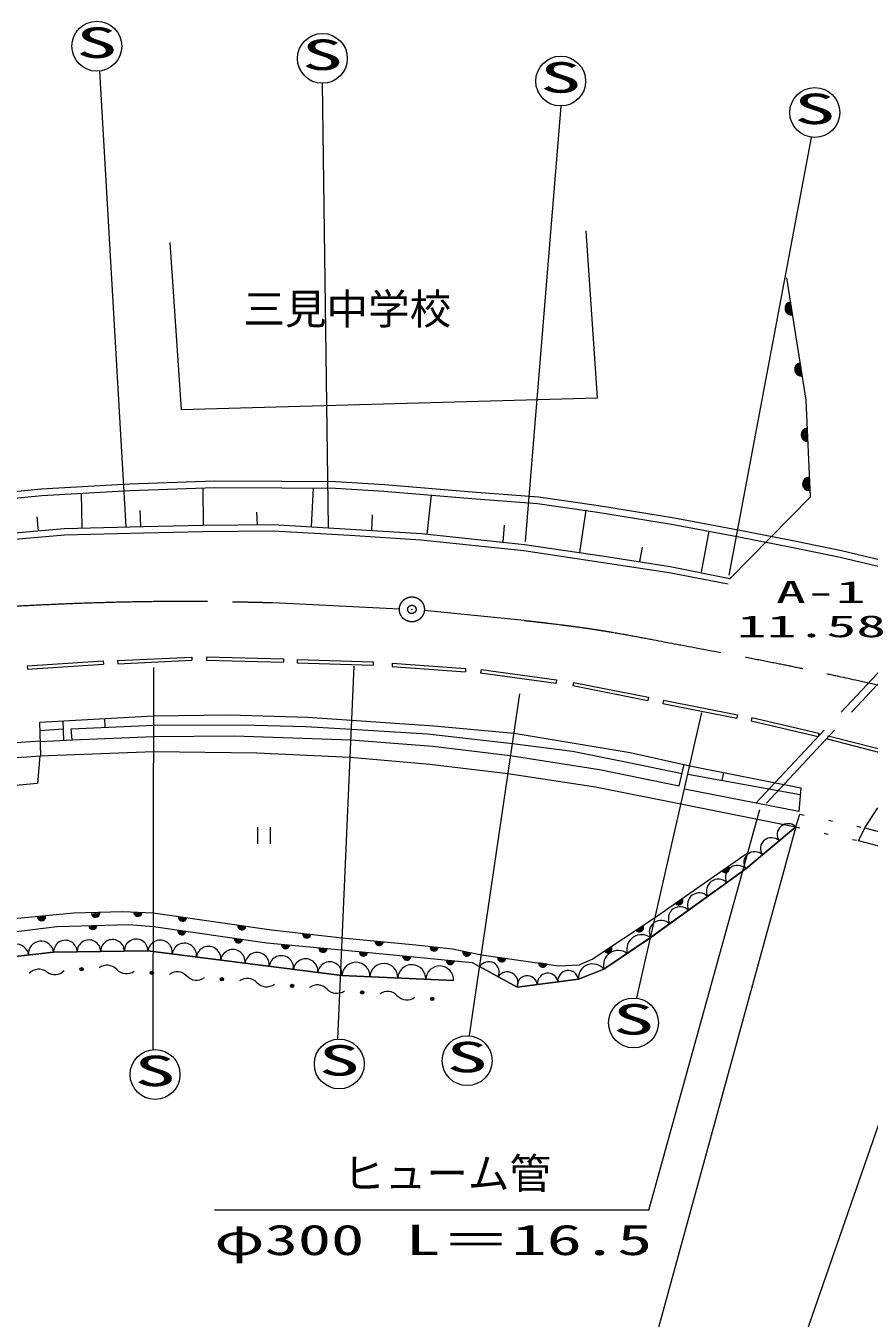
# Model space of a CAD drawing. Units: millimetres, scale not verified. Extents: x 40000 to 680000, y 20000 to 380000.
# Drawn here: x 249894 to 300608, y 263288 to 341031 of the extents above; entities that cross this region are included whole.
import ezdxf
from ezdxf.enums import TextEntityAlignment as Align

# ---------------------------------------------------------------- set-up
doc = ezdxf.new("R2010")
doc.units = ezdxf.units.MM
doc.header["$LTSCALE"] = 1000
doc.header["$PDMODE"] = 32
doc.header["$PDSIZE"] = 500
for name, pattern in [('CHAIN', [18.5, 12, -1.5, 3.5, -1.5]), ('DASHED', [7.5, 6, -1.5]), ('DOTTED', [1.75, 0.25, -1.5])]:
    doc.linetypes.add(name, pattern=pattern)
for name, color, linetype, lineweight in [('M-BGD', 7, 'Continuous', 13), ('M-BMK', 2, 'CHAIN', 13), ('M-BMK-SRVR', 94, 'Continuous', 13), ('M-STR-HTXT', 7, 'Continuous', 13)]:
    doc.layers.add(name, color=color, linetype=linetype, lineweight=lineweight)
doc.layers.add('M-BMK-HTXT', color=7, linetype='Continuous')
doc.styles.add('ＭＳ ゴシック', font='')
doc.styles.get('ＭＳ ゴシック').set_extended_font_data('MS Gothic')

msp = doc.modelspace()

# ---------------------------------------------------------------- linework, layer by layer
at = {"layer": 'M-BGD'}
for p, q in [((284280, 318648), (283592, 328693)), ((258549, 328005), (259237, 317960)), ((296819, 318522), (295653, 325867)), ((259237, 317960), (284280, 318648)), ((297081, 312695), (296819, 318522)), ((250814, 313184), (256123, 313475)), ((256123, 313475), (261231, 313656)), ((261231, 313656), (265294, 313638)), ((265294, 313638), (268536, 313615)), ((268536, 313615), (271457, 313437)), ((271457, 313437), (276743, 313005)), ((245602, 312649), (250814, 313184)), ((245643, 312252), (250846, 312785)), ((250846, 312785), (256141, 313075)), ((253219, 312915), (253270, 310823)), ((256141, 313075), (261237, 313256)), ((260530, 313231), (260558, 310985)), ((261237, 313256), (265291, 313238)), ((265291, 313238), (268522, 313215)), ((267182, 313225), (267044, 310903)), ((268522, 313215), (271428, 313038)), ((271428, 313038), (276711, 312607)), ((274265, 312806), (274018, 310458)), ((276711, 312607), (280672, 312294)), ((276743, 313005), (280716, 312692)), ((280716, 312692), (284327, 312177)), ((292234, 307759), (297081, 312695)), ((256754, 311874), (256797, 310909)), ((263762, 311779), (263811, 311027)), ((280672, 312294), (284267, 311781)), ((283569, 311895), (283190, 309348)), ((284267, 311781), (288721, 311054)), ((284327, 312177), (288790, 311448)), ((250554, 311491), (250627, 310659)), ((256960, 310912), (260532, 310985)), ((260532, 310985), (264768, 311039)), ((264768, 311039), (269408, 310762)), ((270724, 311606), (270675, 310683)), ((278667, 310992), (278571, 309978)), ((288721, 311054), (292664, 310317)), ((288790, 311448), (292739, 310710)), ((248744, 310494), (252198, 310796)), ((252220, 310397), (248783, 310096)), ((252198, 310796), (256960, 310912)), ((256969, 310513), (252220, 310397)), ((260538, 310585), (256969, 310513)), ((264759, 310639), (260538, 310585)), ((269384, 310363), (264759, 310639)), ((273654, 310095), (269384, 310363)), ((269408, 310762), (273688, 310493)), ((273688, 310493), (279889, 309839)), ((290977, 310632), (290497, 308169)), ((279838, 309442), (273654, 310095)), ((284608, 308732), (279838, 309442)), ((279889, 309839), (284668, 309128)), ((286955, 309671), (286794, 308800)), ((288575, 308120), (284608, 308732)), ((284668, 309128), (288635, 308516)), ((292127, 307439), (288575, 308120)), ((288635, 308516), (292224, 307782)), ((249982, 302536), (254550, 302839)), ((249982, 302536), (249995, 302336)), ((249995, 302336), (254564, 302639)), ((254550, 302839), (254564, 302639)), ((255415, 302850), (259873, 303061)), ((255415, 302850), (255424, 302650)), ((255424, 302650), (259882, 302862)), ((259873, 303061), (259882, 302862)), ((260759, 303063), (260754, 302863)), ((260754, 302863), (265380, 302748)), ((260759, 303063), (265385, 302948)), ((265385, 302948), (265380, 302748)), ((266220, 302915), (266213, 302715)), ((266213, 302715), (270780, 302562)), ((266220, 302915), (270787, 302762)), ((270787, 302762), (270780, 302562)), ((271930, 302690), (271915, 302491)), ((271915, 302491), (276325, 302169)), ((271930, 302690), (276339, 302369)), ((276339, 302369), (276325, 302169)), ((277269, 302308), (277242, 302109)), ((277242, 302109), (281788, 301488)), ((277269, 302308), (281815, 301686)), ((281815, 301686), (281788, 301488)), ((282821, 301535), (282783, 301339)), ((282783, 301339), (287298, 300455)), ((282821, 301535), (287337, 300651)), ((287337, 300651), (287298, 300455)), ((288250, 300470), (288210, 300274)), ((288210, 300274), (292655, 299385)), ((288250, 300470), (292694, 299581)), ((250738, 299137), (257556, 299521)), ((254627, 299356), (254650, 298835)), ((257556, 299521), (262116, 299576)), ((262116, 299576), (266184, 299463)), ((266184, 299463), (266826, 299451)), ((266826, 299451), (269475, 299267)), ((292694, 299581), (292655, 299385)), ((293558, 299421), (293513, 299226)), ((293558, 299421), (297579, 298483)), ((250791, 297112), (250738, 299137)), ((250751, 298646), (252141, 298732)), ((252112, 299214), (252150, 298045)), ((252626, 298745), (257591, 298966)), ((252684, 298079), (252626, 298745)), ((257591, 298966), (262881, 298976)), ((262881, 298976), (266723, 298878)), ((266723, 298878), (269474, 298728)), ((269474, 298728), (274054, 298442)), ((269475, 299267), (274424, 298930)), ((274424, 298930), (279258, 298482)), ((293513, 299226), (297533, 298288)), ((250769, 297979), (252701, 298079)), ((252701, 298079), (257563, 298279)), ((257563, 298279), (262436, 298312)), ((262185, 298310), (262185, 298320)), ((262436, 298312), (269437, 298073)), ((269437, 298073), (274369, 297691)), ((274054, 298442), (279155, 297868)), ((279155, 297868), (282764, 297388)), ((279258, 298482), (286236, 297317)), ((297579, 298483), (297533, 298288)), ((298134, 298327), (298084, 298134)), ((298084, 298134), (303003, 296871)), ((298134, 298327), (303052, 297065)), ((250733, 297119), (250589, 295444)), ((250732, 297108), (257588, 297375)), ((257588, 297375), (263788, 297306)), ((263788, 297306), (269400, 297031)), ((269400, 297031), (274184, 296607)), ((274369, 297691), (279026, 297141)), ((279026, 297141), (284389, 296299)), ((282764, 297388), (286054, 296736)), ((286236, 297317), (289820, 296517)), ((274184, 296607), (278889, 296057)), ((284389, 296299), (289191, 295305)), ((286054, 296736), (289362, 296055)), ((289191, 295305), (289484, 296592)), ((289820, 296517), (296502, 295187)), ((250589, 295444), (247672, 295198)), ((278889, 296057), (284152, 295245)), ((289698, 296006), (296465, 294781)), ((291855, 296111), (291755, 295633)), ((284152, 295245), (289293, 294229)), ((296372, 293771), (289496, 295118)), ((296502, 295187), (296372, 293771)), ((289293, 294229), (296195, 292842)), ((300353, 292778), (301136, 293995)), ((296195, 292842), (296447, 293605)), ((263841, 291823), (263841, 292823)), ((264591, 292823), (264591, 291823)), ((293185, 290312), (296195, 292842)), ((296195, 292842), (293185, 290312)), ((299971, 292011), (300353, 292778)), ((300353, 292778), (306044, 291207)), ((305865, 290459), (299971, 292011)), ((287754, 287418), (293350, 291314)), ((293185, 290312), (287461, 286182)), ((287479, 286195), (293185, 290312)), ((249201, 287329), (252758, 287676)), ((252758, 287676), (255721, 287759)), ((255721, 287759), (257544, 287671)), ((257544, 287671), (264660, 286643)), ((251757, 286858), (256088, 286976)), ((256088, 286976), (257567, 286843)), ((283943, 284881), (287754, 287418)), ((247356, 286311), (251757, 286858)), ((257567, 286843), (264385, 285867)), ((264660, 286643), (268907, 286171)), ((268907, 286171), (273352, 285745)), ((284655, 284275), (287479, 286195)), ((287461, 286182), (284655, 284275)), ((257236, 285389), (251559, 285298)), ((251559, 285298), (257236, 285389)), ((268905, 283893), (257236, 285389)), ((257236, 285389), (268905, 283893)), ((264385, 285867), (268874, 285446)), ((268874, 285446), (276726, 284684)), ((273352, 285745), (275551, 285498)), ((275551, 285498), (277291, 285138)), ((251559, 285298), (241047, 284107)), ((241047, 284107), (251559, 285298)), ((276726, 284684), (279435, 283205)), ((277291, 285138), (281934, 284474)), ((281934, 284474), (283163, 284550)), ((283163, 284550), (283943, 284881)), ((275619, 283600), (268905, 283893)), ((268905, 283893), (275619, 283600)), ((279435, 283205), (277180, 284436)), ((283121, 283682), (284655, 284275)), ((284655, 284275), (283121, 283682)), ((279435, 283205), (283121, 283682)), ((283121, 283682), (279435, 283205))]:
    msp.add_line(p, q, dxfattribs=at)
at = {"layer": 'M-BGD', "linetype": 'DASHED'}
for p, q in [((292664, 310317), (296045, 309657)), ((292739, 310710), (296124, 310049)), ((296045, 309657), (298865, 309074)), ((296124, 310049), (298953, 309464)), ((298953, 309464), (301704, 308798)), ((298865, 309074), (301578, 308417)), ((293800, 294273), (305320, 306577)), ((294430, 294269), (305739, 306367)), ((246881, 297739), (250728, 298010)), ((246945, 296841), (250791, 297112))]:
    msp.add_line(p, q, dxfattribs=at)
at = {"layer": 'M-BGD', "linetype": 'DOTTED'}
for p, q in [((296447, 293605), (300353, 292778)), ((296195, 292842), (299971, 292011))]:
    msp.add_line(p, q, dxfattribs=at)
at = {"layer": 'M-BGD'}
for centre, radius in [((253250, 284282), 100), ((253250, 284282), 50), ((257465, 284069), 100), ((257465, 284069), 50), ((261683, 283674), 100), ((261683, 283674), 50), ((265902, 283279), 100), ((265902, 283279), 50), ((270120, 282885), 100), ((270120, 282885), 50), ((274338, 282490), 100), ((274338, 282490), 50)]:
    msp.add_circle(centre, radius, dxfattribs=at)
for centre, radius, start, end in [((295945, 324031), 400, 99.02279, 279.02279), ((295945, 324031), 400, 99.02279, 279.02279), ((295945, 324031), 350, 99.02279, 279.02279), ((295945, 324031), 300, 99.02279, 279.02279), ((295945, 324031), 250, 99.02279, 279.02279), ((295945, 324031), 200, 99.02279, 279.02279), ((295945, 324031), 150, 99.02279, 279.02279), ((295945, 324031), 100, 99.02279, 279.02279), ((295945, 324031), 50, 99.02279, 279.02279), ((296528, 320359), 400, 99.02279, 279.02279), ((296528, 320359), 400, 99.02279, 279.02279), ((296528, 320359), 350, 99.02279, 279.02279), ((296528, 320359), 300, 99.02279, 279.02279), ((296528, 320359), 250, 99.02279, 279.02279), ((296528, 320359), 200, 99.02279, 279.02279), ((296528, 320359), 150, 99.02279, 279.02279), ((296528, 320359), 100, 99.02279, 279.02279), ((296528, 320359), 50, 99.02279, 279.02279), ((296913, 316431), 400, 92.56804, 272.56804), ((296913, 316431), 400, 92.56804, 272.56804), ((296913, 316431), 350, 92.56804, 272.56804), ((296913, 316431), 300, 92.56804, 272.56804), ((296913, 316431), 250, 92.56804, 272.56804), ((296913, 316431), 200, 92.56804, 272.56804), ((296913, 316431), 150, 92.56804, 272.56804), ((296913, 316431), 100, 92.56804, 272.56804), ((296913, 316431), 50, 92.56804, 272.56804), ((296999, 313472), 400, 89.48785, 269.48785), ((296999, 313472), 400, 89.48785, 269.48785), ((296999, 313472), 350, 89.48785, 269.48785), ((296999, 313472), 300, 89.48785, 269.48785), ((296999, 313472), 250, 89.48785, 269.48785), ((296999, 313472), 200, 89.48785, 269.48785), ((296999, 313472), 150, 89.48785, 269.48785), ((296999, 313472), 100, 89.48785, 269.48785), ((296999, 313472), 50, 89.48785, 269.48785), ((295731, 292376), 658, 45.0897, 214.98576), ((294727, 291532), 658, 45.0897, 214.98576), ((293724, 290689), 658, 45.0897, 214.98576), ((291951, 290340), 250, 214.85396, 34.85396), ((291951, 290340), 200, 214.85396, 34.85396), ((291951, 290340), 150, 214.85396, 34.85396), ((291951, 290340), 100, 214.85396, 34.85396), ((291951, 290340), 50, 214.85396, 34.85396), ((292679, 289806), 715, 45.07195, 206.54832), ((291535, 288980), 715, 45.07195, 206.54832), ((289153, 288392), 250, 214.85396, 34.85396), ((289153, 288392), 200, 214.85396, 34.85396), ((289153, 288392), 150, 214.85396, 34.85396), ((289153, 288392), 100, 214.85396, 34.85396), ((290390, 288154), 715, 45.07195, 206.54832), ((254091, 287651), 250, 183.77038, 3.77038), ((254091, 287651), 200, 183.77038, 3.77038), ((254091, 287651), 150, 183.77038, 3.77038), ((254091, 287651), 100, 183.77038, 3.77038), ((254091, 287651), 50, 183.77038, 3.77038), ((256632, 287715), 250, 177.24797, 357.24797), ((256632, 287715), 200, 177.24797, 357.24797), ((256632, 287715), 150, 177.24797, 357.24797), ((256632, 287715), 100, 177.24797, 357.24797), ((256632, 287715), 50, 177.24797, 357.24797), ((289245, 287328), 715, 45.07195, 206.54832), ((289153, 288392), 50, 214.85396, 34.85396), ((250831, 287437), 250, 183.77038, 3.77038), ((250831, 287437), 200, 183.77038, 3.77038), ((250831, 287437), 150, 183.77038, 3.77038), ((250831, 287437), 100, 183.77038, 3.77038), ((250831, 287437), 50, 183.77038, 3.77038), ((253922, 286917), 250, 181.55553, 1.55553), ((253922, 286917), 200, 181.55553, 1.55553), ((253922, 286917), 150, 181.55553, 1.55553), ((253922, 286917), 100, 181.55553, 1.55553), ((253922, 286917), 50, 181.55553, 1.55553), ((259323, 287414), 250, 171.7784, 351.7784), ((259323, 287414), 200, 171.7784, 351.7784), ((259323, 287414), 150, 171.7784, 351.7784), ((259323, 287414), 100, 171.7784, 351.7784), ((259323, 287414), 50, 171.7784, 351.7784), ((262881, 286900), 250, 171.7784, 351.7784), ((262881, 286900), 200, 171.7784, 351.7784), ((262881, 286900), 150, 171.7784, 351.7784), ((262881, 286900), 100, 171.7784, 351.7784), ((262881, 286900), 50, 171.7784, 351.7784), ((286791, 286776), 250, 213.63699, 33.63699), ((286791, 286776), 200, 213.63699, 33.63699), ((288101, 286502), 715, 45.07195, 206.54832), ((259268, 286599), 250, 171.85731, 351.85731), ((259268, 286599), 200, 171.85731, 351.85731), ((259268, 286599), 150, 171.85731, 351.85731), ((259268, 286599), 100, 171.85731, 351.85731), ((259268, 286599), 50, 171.85731, 351.85731), ((262679, 286111), 250, 171.85731, 351.85731), ((262679, 286111), 200, 171.85731, 351.85731), ((262679, 286111), 150, 171.85731, 351.85731), ((262679, 286111), 100, 171.85731, 351.85731), ((262679, 286111), 50, 171.85731, 351.85731), ((266793, 286406), 250, 173.66832, 353.66832), ((266793, 286406), 200, 173.66832, 353.66832), ((266793, 286406), 150, 173.66832, 353.66832), ((266793, 286406), 100, 173.66832, 353.66832), ((266793, 286406), 50, 173.66832, 353.66832), ((286928, 285458), 900, 53.65587, 194.75961), ((286791, 286776), 150, 213.63699, 33.63699), ((286791, 286776), 100, 213.63699, 33.63699), ((286791, 286776), 50, 213.63699, 33.63699), ((249307, 285043), 756, 6.46287, 186.46287), ((250808, 285213), 756, 6.46287, 186.46287), ((252269, 285310), 710, 0.91711, 180.91711), ((253688, 285332), 710, 0.91711, 180.91711), ((255107, 285355), 710, 0.91711, 180.91711), ((256526, 285378), 710, 0.91711, 180.91711), ((257965, 285296), 735, 352.69255, 172.69255), ((259424, 285108), 735, 352.69255, 172.69255), ((260882, 284921), 735, 352.69255, 172.69255), ((262341, 284734), 735, 352.69255, 172.69255), ((265512, 285761), 250, 174.63923, 354.63923), ((265512, 285761), 200, 174.63923, 354.63923), ((265512, 285761), 150, 174.63923, 354.63923), ((265512, 285761), 100, 174.63923, 354.63923), ((265512, 285761), 50, 174.63923, 354.63923), ((267766, 285550), 250, 174.63923, 354.63923), ((267766, 285550), 200, 174.63923, 354.63923), ((267766, 285550), 150, 174.63923, 354.63923), ((267766, 285550), 100, 174.63923, 354.63923), ((267766, 285550), 50, 174.63923, 354.63923), ((270199, 285317), 250, 174.45446, 354.45446), ((270199, 285317), 200, 174.45446, 354.45446), ((270199, 285317), 150, 174.45446, 354.45446), ((270199, 285317), 100, 174.45446, 354.45446), ((270199, 285317), 50, 174.45446, 354.45446), ((271139, 285957), 250, 174.52453, 354.52453), ((271139, 285957), 200, 174.52453, 354.52453), ((271139, 285957), 150, 174.52453, 354.52453), ((271139, 285957), 100, 174.52453, 354.52453), ((271139, 285957), 50, 174.52453, 354.52453), ((274452, 285621), 250, 173.57239, 353.57239), ((274452, 285621), 200, 173.57239, 353.57239), ((274452, 285621), 150, 173.57239, 353.57239), ((274452, 285621), 100, 173.57239, 353.57239), ((274452, 285621), 50, 173.57239, 353.57239), ((276417, 285319), 250, 168.32242, 348.32242), ((276417, 285319), 200, 168.32242, 348.32242), ((276417, 285319), 150, 168.32242, 348.32242), ((276417, 285319), 100, 168.32242, 348.32242), ((276417, 285319), 50, 168.32242, 348.32242), ((285525, 284504), 900, 53.65587, 194.75961), ((284892, 285513), 250, 213.63699, 33.63699), ((284892, 285513), 200, 213.63699, 33.63699), ((284892, 285513), 150, 213.63699, 33.63699), ((284892, 285513), 100, 213.63699, 33.63699), ((284892, 285513), 50, 213.63699, 33.63699), ((263800, 284547), 735, 352.69255, 172.69255), ((265258, 284360), 735, 352.69255, 172.69255), ((266717, 284173), 735, 352.69255, 172.69255), ((268175, 283986), 735, 352.69255, 172.69255), ((269744, 283856), 840, 357.50045, 177.50045), ((271422, 283783), 840, 357.50045, 177.50045), ((273101, 283710), 840, 357.50045, 177.50045), ((272810, 285064), 250, 174.45446, 354.45446), ((272810, 285064), 200, 174.45446, 354.45446), ((272810, 285064), 150, 174.45446, 354.45446), ((272810, 285064), 100, 174.45446, 354.45446), ((272810, 285064), 50, 174.45446, 354.45446), ((275420, 284810), 250, 174.45446, 354.45446), ((275420, 284810), 200, 174.45446, 354.45446), ((275420, 284810), 150, 174.45446, 354.45446), ((275420, 284810), 100, 174.45446, 354.45446), ((275420, 284810), 50, 174.45446, 354.45446), ((277722, 284090), 644, 335.28785, 147.46848), ((278517, 284978), 250, 172.51806, 352.51806), ((278517, 284978), 200, 172.51806, 352.51806), ((278517, 284978), 150, 172.51806, 352.51806), ((278517, 284978), 100, 172.51806, 352.51806), ((278517, 284978), 50, 172.51806, 352.51806), ((280984, 284654), 250, 172.51806, 352.51806), ((280984, 284654), 200, 172.51806, 352.51806), ((280984, 284654), 150, 172.51806, 352.51806), ((280984, 284654), 100, 172.51806, 352.51806), ((280984, 284654), 50, 172.51806, 352.51806), ((283983, 283732), 864, 38.92339, 183.36269), ((250668, 283483), 795, 52.94231, 136.02706), ((251626, 284752), 795, 232.94231, 316.02706), ((254773, 283717), 801, 43.27736, 126.03274), ((255939, 284815), 801, 223.27736, 306.03274), ((258991, 283322), 801, 43.27736, 126.03274), ((260158, 284421), 801, 223.27736, 306.03274), ((274779, 283636), 840, 357.50045, 177.50045), ((278850, 283474), 644, 335.28785, 147.46848), ((280052, 283265), 620, 9.19555, 185.54456), ((281281, 283424), 620, 9.19555, 185.54456), ((282509, 283583), 620, 9.19555, 185.54456), ((263209, 282927), 801, 43.27736, 126.03274), ((264376, 284026), 801, 223.27736, 306.03274), ((267428, 282533), 801, 43.27736, 126.03274), ((268594, 283631), 801, 223.27736, 306.03274), ((271646, 282138), 801, 43.27736, 126.03274), ((272813, 283237), 801, 223.27736, 306.03274)]:
    msp.add_arc(centre, radius, start, end, dxfattribs=at)
at = {"layer": 'M-BMK'}
for p, q in [((264740, 306335), (272361, 305963)), ((279856, 305263), (273856, 305853))]:
    msp.add_line(p, q, dxfattribs=at)
msp.add_circle((273110, 305927), 750, dxfattribs=at)
for points, knots in [([(212184, 301112), (212527, 301170), (212870, 301228), (213213, 301286), (213556, 301344), (213899, 301401), (214242, 301459), (214584, 301517), (214927, 301575), (215270, 301632), (217328, 301978), (219386, 302320), (221446, 302646), (223453, 302964), (225462, 303266), (227470, 303573), (230198, 303990), (232926, 304415), (235660, 304788), (237320, 305014), (238983, 305221), (240649, 305404), (242782, 305638), (244919, 305833), (247059, 305984), (249168, 306133), (251279, 306240), (253392, 306313), (255465, 306386), (257540, 306426), (259615, 306420), (260754, 306416), (261893, 306399), (263032, 306376), (263222, 306372), (263411, 306368), (263601, 306364), (263791, 306359), (263981, 306355), (264171, 306350), (264360, 306345), (264550, 306340), (264740, 306335)], [0, 0, 0, 0, 1, 1, 1, 2, 2, 2, 3, 3, 3, 4, 4, 4, 5, 5, 5, 6, 6, 6, 7, 7, 7, 8, 8, 8, 9, 9, 9, 10, 10, 10, 11, 11, 11, 12, 12, 12, 13, 13, 13, 14, 14, 14, 14]), ([(279856, 305263), (280019, 305245), (280181, 305227), (280344, 305209), (280507, 305190), (280669, 305172), (280832, 305153), (280995, 305134), (281157, 305115), (281320, 305096), (282295, 304979), (283269, 304852), (284239, 304701), (285899, 304443), (287548, 304118), (289198, 303804), (291154, 303432), (293113, 303076), (295065, 302686), (296642, 302370), (298214, 302031), (299784, 301681), (301682, 301258), (303577, 300818), (305451, 300304), (307169, 299833), (308870, 299299), (310573, 298770), (312540, 298158), (314510, 297553), (316456, 296881), (317795, 296419), (319122, 295925), (320461, 295463), (322206, 294860), (323969, 294311), (325718, 293721), (328432, 292805), (331112, 291790), (333821, 290859), (335785, 290184), (337764, 289554), (339739, 288911), (345897, 286909), (352016, 284792), (358135, 282675)], [0, 0, 0, 0, 1, 1, 1, 2, 2, 2, 3, 3, 3, 4, 4, 4, 5, 5, 5, 6, 6, 6, 7, 7, 7, 8, 8, 8, 9, 9, 9, 10, 10, 10, 11, 11, 11, 12, 12, 12, 13, 13, 13, 14, 14, 14, 15, 15, 15, 15])]:
    msp.add_open_spline(points, degree=3, knots=knots, dxfattribs=at)
msp.add_point((273110, 305927), dxfattribs=at)
at = {"layer": 'M-STR-HTXT'}
for p, q in [((254320, 338305), (255906, 310883)), ((268096, 310827), (267727, 337585)), ((282074, 336195), (279923, 310010)), ((297113, 334324), (292176, 307978)), ((257544, 279446), (257600, 302422)), ((268660, 280084), (269639, 302519)), ((276570, 280289), (279592, 300841)), ((286635, 282556), (290545, 299729)), ((287350, 269782), (294030, 293895)), ((296195, 292842), (287935, 262728)), ((295224, 257782), (306634, 290678)), ((287350, 269782), (261234, 269782))]:
    msp.add_line(p, q, dxfattribs=at)
for centre in [(254160, 339804), (267726, 339075), (282058, 337710), (297337, 335821), (286438, 281047), (268744, 278579), (276431, 278778), (257663, 277947)]:
    msp.add_circle(centre, 1500, dxfattribs=at)

# ---------------------------------------------------------------- texts
at = {"layer": 'M-BMK-HTXT', "style": 'ＭＳ ゴシック'}
msp.add_text('三見中学校', height=1833, dxfattribs=at).set_placement((262974, 322532), align=Align.BOTTOM_LEFT)
at = {"layer": 'M-BMK-SRVR', "style": 'ＭＳ ゴシック', "width": 2}
for s, p in [('A-1', (295005, 305917)), ('11.58', (292651, 303856))]:
    msp.add_text(s, height=1320, dxfattribs=at).set_placement(p, align=Align.BOTTOM_LEFT)
at = {"layer": 'M-STR-HTXT', "style": 'ＭＳ ゴシック'}
for s, width, p in [('S', 2, (252910, 338554)), ('S', 2, (266476, 337825)), ('S', 2, (280808, 336460)), ('S', 2, (296087, 334571)), ('S', 2, (285188, 279797)), ('S', 2, (275181, 277528)), ('S', 2, (256413, 276697)), ('S', 2, (267494, 277329)), ('φ300', 1.6, (261224, 266532)), ('L＝16.5', 1.7, (272724, 266532))]:
    msp.add_text(s, height=1833, dxfattribs=dict(at, width=width)).set_placement(p, align=Align.BOTTOM_LEFT)
msp.add_text('ヒューム管', height=1833, dxfattribs=at).set_placement((268974, 270532), align=Align.BOTTOM_LEFT)

doc.saveas('drawing.dxf')
